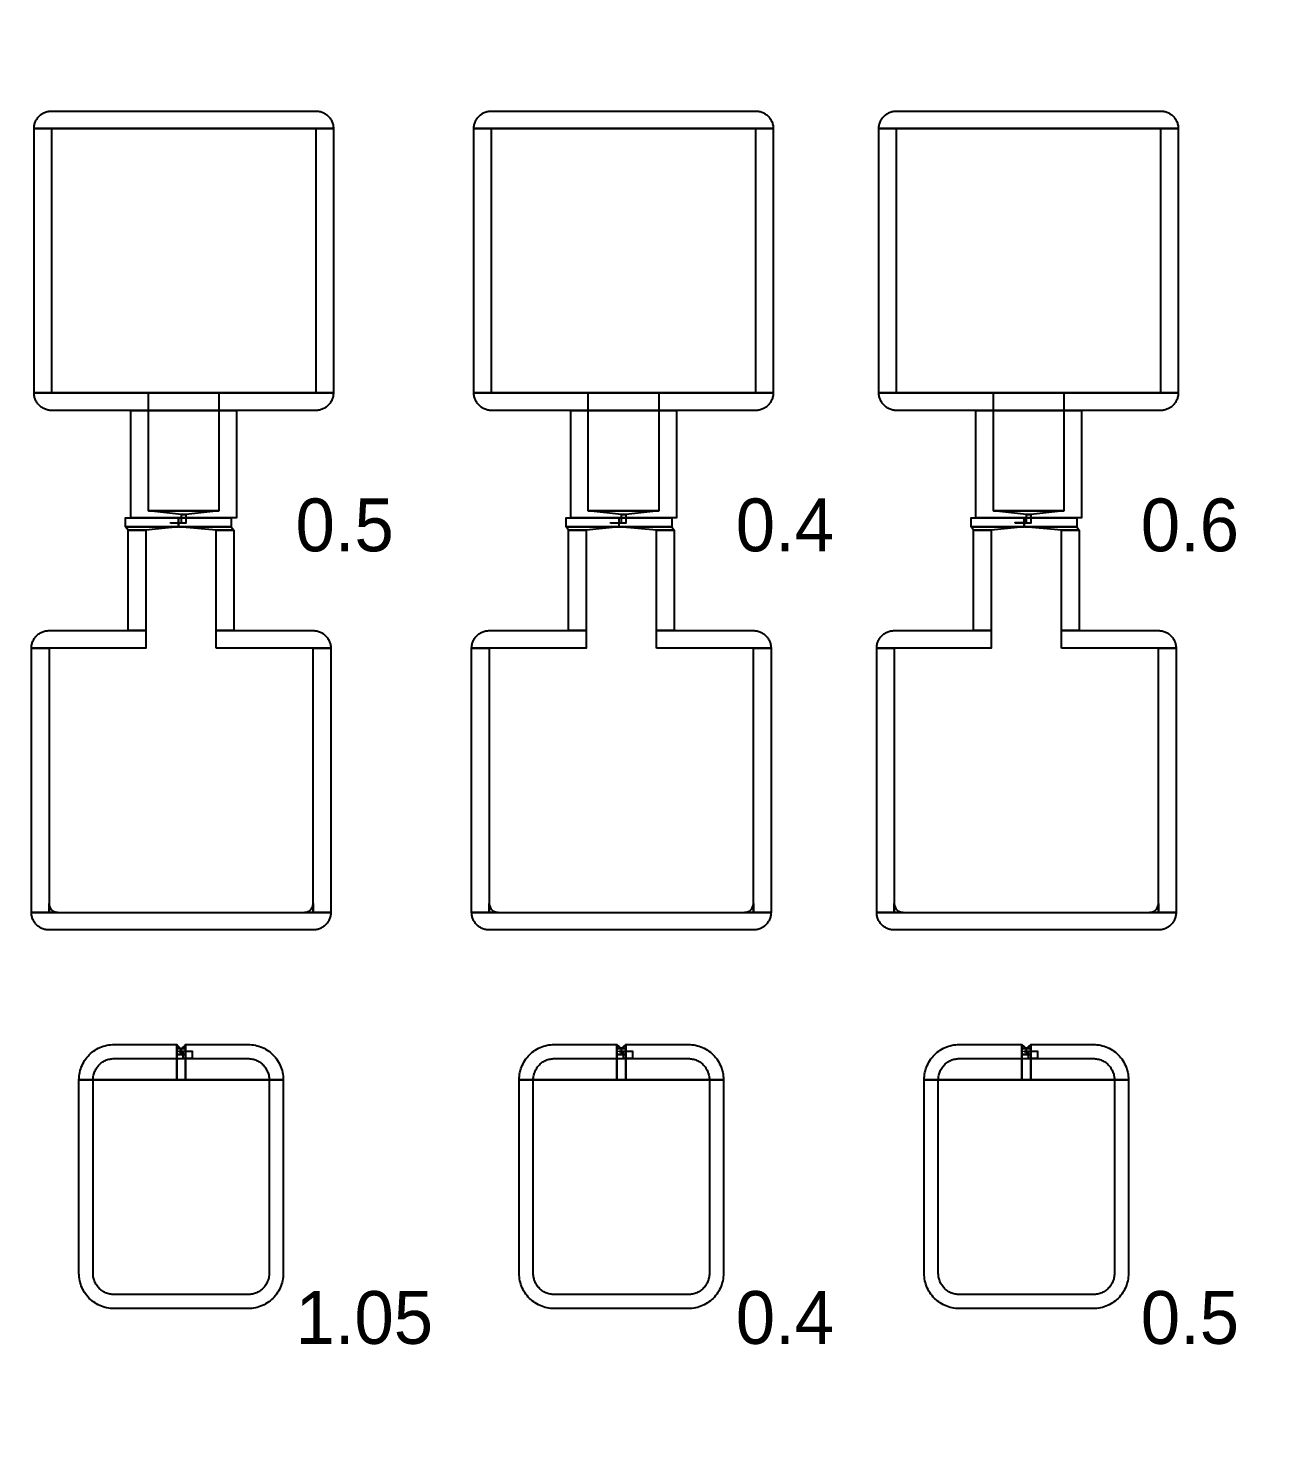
# Model space of a CAD drawing. Extents: x -50000 to 50000, y -50000 to 50000.
# Drawn here: x -40024 to -38606, y -10850 to -9246 of the extents above; entities that cross this region are included whole.
import ezdxf

# ---------------------------------------------------------------- set-up
doc = ezdxf.new("R2010")
doc.units = 0
for name, color, linetype in [('BASEMETAL', 3, 'CONTINUOUS'), ('FRAME', 14, 'CONTINUOUS'), ('MARKERS', 8, 'CONTINUOUS'), ('SECONDLAYER', 7, 'CONTINUOUS')]:
    doc.layers.add(name, color=color, linetype=linetype)

# ---------------------------------------------------------------- blocks, each defined once
blk = doc.blocks.new('CHIP_JARRAY')
at = {"layer": 'BASEMETAL'}
for points in [[(3083, 4940), (3083.027, 4941.047), (3083.11, 4942.091), (3083.246, 4943.129), (3083.437, 4944.158), (3083.681, 4945.176), (3083.979, 4946.18), (3084.328, 4947.167), (3084.729, 4948.135), (3085.18, 4949.08), (3085.679, 4950), (3086.227, 4950.893), (3086.82, 4951.756), (3087.457, 4952.586), (3088.137, 4953.383), (3088.858, 4954.142), (3089.617, 4954.863), (3090.414, 4955.543), (3091.244, 4956.18), (3092.107, 4956.773), (3093, 4957.321), (3093.92, 4957.82), (3094.865, 4958.271), (3095.833, 4958.672), (3096.82, 4959.021), (3097.824, 4959.319), (3098.842, 4959.563), (3099.871, 4959.754), (3100.909, 4959.89), (3101.953, 4959.973), (3103, 4960), (3403, 4960), (3404.047, 4959.973), (3405.091, 4959.89), (3406.129, 4959.754), (3407.158, 4959.563), (3408.176, 4959.319), (3409.18, 4959.021), (3410.167, 4958.672), (3411.135, 4958.271), (3412.08, 4957.82), (3413, 4957.321), (3413.893, 4956.773), (3414.756, 4956.18), (3415.586, 4955.543), (3416.383, 4954.863), (3417.142, 4954.142), (3417.863, 4953.383), (3418.543, 4952.586), (3419.18, 4951.756), (3419.773, 4950.893), (3420.321, 4950), (3420.82, 4949.08), (3421.271, 4948.135), (3421.672, 4947.167), (3422.021, 4946.18), (3422.319, 4945.176), (3422.563, 4944.158), (3422.754, 4943.129), (3422.89, 4942.091), (3422.973, 4941.047), (3423, 4940)], [(3582.5, 4940), (3582.527, 4941.047), (3582.61, 4942.091), (3582.746, 4943.129), (3582.937, 4944.158), (3583.181, 4945.176), (3583.479, 4946.18), (3583.828, 4947.167), (3584.229, 4948.135), (3584.68, 4949.08), (3585.179, 4950), (3585.727, 4950.893), (3586.32, 4951.756), (3586.957, 4952.586), (3587.637, 4953.383), (3588.358, 4954.142), (3589.117, 4954.863), (3589.914, 4955.543), (3590.744, 4956.18), (3591.607, 4956.773), (3592.5, 4957.321), (3593.42, 4957.82), (3594.365, 4958.271), (3595.333, 4958.672), (3596.32, 4959.021), (3597.324, 4959.319), (3598.342, 4959.563), (3599.371, 4959.754), (3600.409, 4959.89), (3601.453, 4959.973), (3602.5, 4960), (3902.5, 4960), (3903.547, 4959.973), (3904.591, 4959.89), (3905.629, 4959.754), (3906.658, 4959.563), (3907.676, 4959.319), (3908.68, 4959.021), (3909.667, 4958.672), (3910.635, 4958.271), (3911.58, 4957.82), (3912.5, 4957.321), (3913.393, 4956.773), (3914.256, 4956.18), (3915.086, 4955.543), (3915.883, 4954.863), (3916.642, 4954.142), (3917.363, 4953.383), (3918.043, 4952.586), (3918.68, 4951.756), (3919.273, 4950.893), (3919.821, 4950), (3920.32, 4949.08), (3920.771, 4948.135), (3921.172, 4947.167), (3921.521, 4946.18), (3921.819, 4945.176), (3922.063, 4944.158), (3922.254, 4943.129), (3922.39, 4942.091), (3922.473, 4941.047), (3922.5, 4940)], [(4042.5, 4940), (4042.527, 4941.047), (4042.61, 4942.091), (4042.746, 4943.129), (4042.937, 4944.158), (4043.181, 4945.176), (4043.479, 4946.18), (4043.828, 4947.167), (4044.229, 4948.135), (4044.68, 4949.08), (4045.179, 4950), (4045.727, 4950.893), (4046.32, 4951.756), (4046.957, 4952.586), (4047.637, 4953.383), (4048.358, 4954.142), (4049.117, 4954.863), (4049.914, 4955.543), (4050.744, 4956.18), (4051.607, 4956.773), (4052.5, 4957.321), (4053.42, 4957.82), (4054.365, 4958.271), (4055.333, 4958.672), (4056.32, 4959.021), (4057.324, 4959.319), (4058.342, 4959.563), (4059.371, 4959.754), (4060.409, 4959.89), (4061.453, 4959.973), (4062.5, 4960), (4362.5, 4960), (4363.547, 4959.973), (4364.591, 4959.89), (4365.629, 4959.754), (4366.658, 4959.563), (4367.676, 4959.319), (4368.68, 4959.021), (4369.667, 4958.672), (4370.635, 4958.271), (4371.58, 4957.82), (4372.5, 4957.321), (4373.393, 4956.773), (4374.256, 4956.18), (4375.086, 4955.543), (4375.883, 4954.863), (4376.642, 4954.142), (4377.363, 4953.383), (4378.043, 4952.586), (4378.68, 4951.756), (4379.273, 4950.893), (4379.821, 4950), (4380.32, 4949.08), (4380.771, 4948.135), (4381.172, 4947.167), (4381.521, 4946.18), (4381.819, 4945.176), (4382.063, 4944.158), (4382.254, 4943.129), (4382.39, 4942.091), (4382.473, 4941.047), (4382.5, 4940)], [(3083, 4640), (3083, 4940), (3423, 4940), (3423, 4640)], [(3582.5, 4640), (3582.5, 4940), (3922.5, 4940), (3922.5, 4640)], [(4042.5, 4640), (4042.5, 4940), (4382.5, 4940), (4382.5, 4640)], [(3103, 4620), (3101.953, 4620.027), (3100.909, 4620.11), (3099.871, 4620.246), (3098.842, 4620.437), (3097.824, 4620.681), (3096.82, 4620.979), (3095.833, 4621.328), (3094.865, 4621.729), (3093.92, 4622.18), (3093, 4622.679), (3092.107, 4623.227), (3091.244, 4623.82), (3090.414, 4624.457), (3089.617, 4625.137), (3088.858, 4625.858), (3088.137, 4626.617), (3087.457, 4627.414), (3086.82, 4628.244), (3086.227, 4629.107), (3085.679, 4630), (3085.18, 4630.92), (3084.729, 4631.865), (3084.328, 4632.833), (3083.979, 4633.82), (3083.681, 4634.824), (3083.437, 4635.842), (3083.246, 4636.871), (3083.11, 4637.909), (3083.027, 4638.953), (3083, 4640), (3423, 4640), (3422.973, 4638.953), (3422.89, 4637.909), (3422.754, 4636.871), (3422.563, 4635.842), (3422.319, 4634.824), (3422.021, 4633.82), (3421.672, 4632.833), (3421.271, 4631.865), (3420.82, 4630.92), (3420.321, 4630), (3419.773, 4629.107), (3419.18, 4628.244), (3418.543, 4627.414), (3417.863, 4626.617), (3417.142, 4625.858), (3416.383, 4625.137), (3415.586, 4624.457), (3414.756, 4623.82), (3413.893, 4623.227), (3413, 4622.679), (3412.08, 4622.18), (3411.135, 4621.729), (3410.167, 4621.328), (3409.18, 4620.979), (3408.176, 4620.681), (3407.158, 4620.437), (3406.129, 4620.246), (3405.091, 4620.11), (3404.047, 4620.027), (3403, 4620)], [(3602.5, 4620), (3601.453, 4620.027), (3600.409, 4620.11), (3599.371, 4620.246), (3598.342, 4620.437), (3597.324, 4620.681), (3596.32, 4620.979), (3595.333, 4621.328), (3594.365, 4621.729), (3593.42, 4622.18), (3592.5, 4622.679), (3591.607, 4623.227), (3590.744, 4623.82), (3589.914, 4624.457), (3589.117, 4625.137), (3588.358, 4625.858), (3587.637, 4626.617), (3586.957, 4627.414), (3586.32, 4628.244), (3585.727, 4629.107), (3585.179, 4630), (3584.68, 4630.92), (3584.229, 4631.865), (3583.828, 4632.833), (3583.479, 4633.82), (3583.181, 4634.824), (3582.937, 4635.842), (3582.746, 4636.871), (3582.61, 4637.909), (3582.527, 4638.953), (3582.5, 4640), (3922.5, 4640), (3922.473, 4638.953), (3922.39, 4637.909), (3922.254, 4636.871), (3922.063, 4635.842), (3921.819, 4634.824), (3921.521, 4633.82), (3921.172, 4632.833), (3920.771, 4631.865), (3920.32, 4630.92), (3919.821, 4630), (3919.273, 4629.107), (3918.68, 4628.244), (3918.043, 4627.414), (3917.363, 4626.617), (3916.642, 4625.858), (3915.883, 4625.137), (3915.086, 4624.457), (3914.256, 4623.82), (3913.393, 4623.227), (3912.5, 4622.679), (3911.58, 4622.18), (3910.635, 4621.729), (3909.667, 4621.328), (3908.68, 4620.979), (3907.676, 4620.681), (3906.658, 4620.437), (3905.629, 4620.246), (3904.591, 4620.11), (3903.547, 4620.027), (3902.5, 4620)], [(4062.5, 4620), (4061.453, 4620.027), (4060.409, 4620.11), (4059.371, 4620.246), (4058.342, 4620.437), (4057.324, 4620.681), (4056.32, 4620.979), (4055.333, 4621.328), (4054.365, 4621.729), (4053.42, 4622.18), (4052.5, 4622.679), (4051.607, 4623.227), (4050.744, 4623.82), (4049.914, 4624.457), (4049.117, 4625.137), (4048.358, 4625.858), (4047.637, 4626.617), (4046.957, 4627.414), (4046.32, 4628.244), (4045.727, 4629.107), (4045.179, 4630), (4044.68, 4630.92), (4044.229, 4631.865), (4043.828, 4632.833), (4043.479, 4633.82), (4043.181, 4634.824), (4042.937, 4635.842), (4042.746, 4636.871), (4042.61, 4637.909), (4042.527, 4638.953), (4042.5, 4640), (4382.5, 4640), (4382.473, 4638.953), (4382.39, 4637.909), (4382.254, 4636.871), (4382.063, 4635.842), (4381.819, 4634.824), (4381.521, 4633.82), (4381.172, 4632.833), (4380.771, 4631.865), (4380.32, 4630.92), (4379.821, 4630), (4379.273, 4629.107), (4378.68, 4628.244), (4378.043, 4627.414), (4377.363, 4626.617), (4376.642, 4625.858), (4375.883, 4625.137), (4375.086, 4624.457), (4374.256, 4623.82), (4373.393, 4623.227), (4372.5, 4622.679), (4371.58, 4622.18), (4370.635, 4621.729), (4369.667, 4621.328), (4368.68, 4620.979), (4367.676, 4620.681), (4366.658, 4620.437), (4365.629, 4620.246), (4364.591, 4620.11), (4363.547, 4620.027), (4362.5, 4620)], [(3193, 4498), (3193, 4620), (3313, 4620), (3313, 4498)], [(3692.5, 4498), (3692.5, 4620), (3812.5, 4620), (3812.5, 4498)], [(4152.5, 4498), (4152.5, 4620), (4272.5, 4620), (4272.5, 4498)], [(3187, 4488), (3187, 4498), (3246.75, 4498), (3246.75, 4488)], [(3247.25, 4488), (3247.25, 4498), (3307, 4498), (3307, 4488)], [(3687.5, 4488), (3687.5, 4498), (3747.3, 4498), (3747.3, 4488)], [(3747.7, 4488), (3747.7, 4498), (3807.5, 4498), (3807.5, 4488)], [(4147.5, 4488), (4147.5, 4498), (4207.2, 4498), (4207.2, 4488)], [(4207.8, 4488), (4207.8, 4498), (4267.5, 4498), (4267.5, 4488)], [(3190, 4484), (3187, 4488), (3246.75, 4488), (3210, 4484)], [(3190, 4370), (3190, 4484), (3210, 4484), (3210, 4370)], [(3290, 4484), (3247.25, 4488), (3307, 4488), (3310, 4484)], [(3290, 4370), (3290, 4484), (3310, 4484), (3310, 4370)], [(3690, 4484), (3687.5, 4488), (3747.3, 4488), (3710, 4484)], [(3690, 4370), (3690, 4484), (3710, 4484), (3710, 4370)], [(3790, 4484), (3747.7, 4488), (3807.5, 4488), (3810, 4484)], [(3790, 4370), (3790, 4484), (3810, 4484), (3810, 4370)], [(4150, 4484), (4147.5, 4488), (4207.2, 4488), (4170, 4484)], [(4150, 4370), (4150, 4484), (4170, 4484), (4170, 4370)], [(4250, 4484), (4207.8, 4488), (4267.5, 4488), (4270, 4484)], [(4250, 4370), (4250, 4484), (4270, 4484), (4270, 4370)], [(3080, 4350), (3080.027, 4351.047), (3080.11, 4352.091), (3080.246, 4353.129), (3080.437, 4354.158), (3080.681, 4355.176), (3080.979, 4356.18), (3081.328, 4357.167), (3081.729, 4358.135), (3082.18, 4359.08), (3082.679, 4360), (3083.227, 4360.893), (3083.82, 4361.756), (3084.457, 4362.586), (3085.137, 4363.383), (3085.858, 4364.142), (3086.617, 4364.863), (3087.414, 4365.543), (3088.244, 4366.18), (3089.107, 4366.773), (3090, 4367.321), (3090.92, 4367.82), (3091.865, 4368.271), (3092.833, 4368.672), (3093.82, 4369.021), (3094.824, 4369.319), (3095.842, 4369.563), (3096.871, 4369.754), (3097.909, 4369.89), (3098.953, 4369.973), (3100, 4370), (3210, 4370), (3210, 4350)], [(3290, 4350), (3290, 4370), (3400, 4370), (3401.047, 4369.973), (3402.091, 4369.89), (3403.129, 4369.754), (3404.158, 4369.563), (3405.176, 4369.319), (3406.18, 4369.021), (3407.167, 4368.672), (3408.135, 4368.271), (3409.08, 4367.82), (3410, 4367.321), (3410.893, 4366.773), (3411.756, 4366.18), (3412.586, 4365.543), (3413.383, 4364.863), (3414.142, 4364.142), (3414.863, 4363.383), (3415.543, 4362.586), (3416.18, 4361.756), (3416.773, 4360.893), (3417.321, 4360), (3417.82, 4359.08), (3418.271, 4358.135), (3418.672, 4357.167), (3419.021, 4356.18), (3419.319, 4355.176), (3419.563, 4354.158), (3419.754, 4353.129), (3419.89, 4352.091), (3419.973, 4351.047), (3420, 4350)], [(3580, 4350), (3580.027, 4351.047), (3580.11, 4352.091), (3580.246, 4353.129), (3580.437, 4354.158), (3580.681, 4355.176), (3580.979, 4356.18), (3581.328, 4357.167), (3581.729, 4358.135), (3582.18, 4359.08), (3582.679, 4360), (3583.227, 4360.893), (3583.82, 4361.756), (3584.457, 4362.586), (3585.137, 4363.383), (3585.858, 4364.142), (3586.617, 4364.863), (3587.414, 4365.543), (3588.244, 4366.18), (3589.107, 4366.773), (3590, 4367.321), (3590.92, 4367.82), (3591.865, 4368.271), (3592.833, 4368.672), (3593.82, 4369.021), (3594.824, 4369.319), (3595.842, 4369.563), (3596.871, 4369.754), (3597.909, 4369.89), (3598.953, 4369.973), (3600, 4370), (3710, 4370), (3710, 4350)], [(3790, 4350), (3790, 4370), (3900, 4370), (3901.047, 4369.973), (3902.091, 4369.89), (3903.129, 4369.754), (3904.158, 4369.563), (3905.176, 4369.319), (3906.18, 4369.021), (3907.167, 4368.672), (3908.135, 4368.271), (3909.08, 4367.82), (3910, 4367.321), (3910.893, 4366.773), (3911.756, 4366.18), (3912.586, 4365.543), (3913.383, 4364.863), (3914.142, 4364.142), (3914.863, 4363.383), (3915.543, 4362.586), (3916.18, 4361.756), (3916.773, 4360.893), (3917.321, 4360), (3917.82, 4359.08), (3918.271, 4358.135), (3918.672, 4357.167), (3919.021, 4356.18), (3919.319, 4355.176), (3919.563, 4354.158), (3919.754, 4353.129), (3919.89, 4352.091), (3919.973, 4351.047), (3920, 4350)], [(4040, 4350), (4040.027, 4351.047), (4040.11, 4352.091), (4040.246, 4353.129), (4040.437, 4354.158), (4040.681, 4355.176), (4040.979, 4356.18), (4041.328, 4357.167), (4041.729, 4358.135), (4042.18, 4359.08), (4042.679, 4360), (4043.227, 4360.893), (4043.82, 4361.756), (4044.457, 4362.586), (4045.137, 4363.383), (4045.858, 4364.142), (4046.617, 4364.863), (4047.414, 4365.543), (4048.244, 4366.18), (4049.107, 4366.773), (4050, 4367.321), (4050.92, 4367.82), (4051.865, 4368.271), (4052.833, 4368.672), (4053.82, 4369.021), (4054.824, 4369.319), (4055.842, 4369.563), (4056.871, 4369.754), (4057.909, 4369.89), (4058.953, 4369.973), (4060, 4370), (4170, 4370), (4170, 4350)], [(4250, 4350), (4250, 4370), (4360, 4370), (4361.047, 4369.973), (4362.091, 4369.89), (4363.129, 4369.754), (4364.158, 4369.563), (4365.176, 4369.319), (4366.18, 4369.021), (4367.167, 4368.672), (4368.135, 4368.271), (4369.08, 4367.82), (4370, 4367.321), (4370.893, 4366.773), (4371.756, 4366.18), (4372.586, 4365.543), (4373.383, 4364.863), (4374.142, 4364.142), (4374.863, 4363.383), (4375.543, 4362.586), (4376.18, 4361.756), (4376.773, 4360.893), (4377.321, 4360), (4377.82, 4359.08), (4378.271, 4358.135), (4378.672, 4357.167), (4379.021, 4356.18), (4379.319, 4355.176), (4379.563, 4354.158), (4379.754, 4353.129), (4379.89, 4352.091), (4379.973, 4351.047), (4380, 4350)], [(3080, 4050), (3080, 4350), (3100, 4350), (3100, 4050)], [(3400, 4050), (3400, 4350), (3420, 4350), (3420, 4050)], [(3580, 4050), (3580, 4350), (3600, 4350), (3600, 4050)], [(3900, 4050), (3900, 4350), (3920, 4350), (3920, 4050)], [(4040, 4050), (4040, 4350), (4060, 4350), (4060, 4050)], [(4360, 4050), (4360, 4350), (4380, 4350), (4380, 4050)], [(3100, 4050), (3100, 4060), (3100.055, 4058.955), (3100.219, 4057.921), (3100.489, 4056.91), (3100.865, 4055.933), (3101.34, 4055), (3101.91, 4054.122), (3102.569, 4053.309), (3103.309, 4052.569), (3104.122, 4051.91), (3105, 4051.34), (3105.933, 4050.865), (3106.91, 4050.489), (3107.921, 4050.219), (3108.955, 4050.055), (3110, 4050)], [(3390, 4050), (3391.045, 4050.055), (3392.079, 4050.219), (3393.09, 4050.489), (3394.067, 4050.865), (3395, 4051.34), (3395.878, 4051.91), (3396.691, 4052.569), (3397.431, 4053.309), (3398.09, 4054.122), (3398.66, 4055), (3399.135, 4055.933), (3399.511, 4056.91), (3399.781, 4057.921), (3399.945, 4058.955), (3400, 4060), (3400, 4050)], [(3600, 4050), (3600, 4060), (3600.055, 4058.955), (3600.219, 4057.921), (3600.489, 4056.91), (3600.865, 4055.933), (3601.34, 4055), (3601.91, 4054.122), (3602.569, 4053.309), (3603.309, 4052.569), (3604.122, 4051.91), (3605, 4051.34), (3605.933, 4050.865), (3606.91, 4050.489), (3607.921, 4050.219), (3608.955, 4050.055), (3610, 4050)], [(3890, 4050), (3891.045, 4050.055), (3892.079, 4050.219), (3893.09, 4050.489), (3894.067, 4050.865), (3895, 4051.34), (3895.878, 4051.91), (3896.691, 4052.569), (3897.431, 4053.309), (3898.09, 4054.122), (3898.66, 4055), (3899.135, 4055.933), (3899.511, 4056.91), (3899.781, 4057.921), (3899.945, 4058.955), (3900, 4060), (3900, 4050)], [(4060, 4050), (4060, 4060), (4060.055, 4058.955), (4060.219, 4057.921), (4060.489, 4056.91), (4060.865, 4055.933), (4061.34, 4055), (4061.91, 4054.122), (4062.569, 4053.309), (4063.309, 4052.569), (4064.122, 4051.91), (4065, 4051.34), (4065.933, 4050.865), (4066.91, 4050.489), (4067.921, 4050.219), (4068.955, 4050.055), (4070, 4050)], [(4350, 4050), (4351.045, 4050.055), (4352.079, 4050.219), (4353.09, 4050.489), (4354.067, 4050.865), (4355, 4051.34), (4355.878, 4051.91), (4356.691, 4052.569), (4357.431, 4053.309), (4358.09, 4054.122), (4358.66, 4055), (4359.135, 4055.933), (4359.511, 4056.91), (4359.781, 4057.921), (4359.945, 4058.955), (4360, 4060), (4360, 4050)], [(3100, 4030), (3098.953, 4030.027), (3097.909, 4030.11), (3096.871, 4030.246), (3095.842, 4030.437), (3094.824, 4030.681), (3093.82, 4030.979), (3092.833, 4031.328), (3091.865, 4031.729), (3090.92, 4032.18), (3090, 4032.679), (3089.107, 4033.227), (3088.244, 4033.82), (3087.414, 4034.457), (3086.617, 4035.137), (3085.858, 4035.858), (3085.137, 4036.617), (3084.457, 4037.414), (3083.82, 4038.244), (3083.227, 4039.107), (3082.679, 4040), (3082.18, 4040.92), (3081.729, 4041.865), (3081.328, 4042.833), (3080.979, 4043.82), (3080.681, 4044.824), (3080.437, 4045.842), (3080.246, 4046.871), (3080.11, 4047.909), (3080.027, 4048.953), (3080, 4050), (3420, 4050), (3419.973, 4048.953), (3419.89, 4047.909), (3419.754, 4046.871), (3419.563, 4045.842), (3419.319, 4044.824), (3419.021, 4043.82), (3418.672, 4042.833), (3418.271, 4041.865), (3417.82, 4040.92), (3417.321, 4040), (3416.773, 4039.107), (3416.18, 4038.244), (3415.543, 4037.414), (3414.863, 4036.617), (3414.142, 4035.858), (3413.383, 4035.137), (3412.586, 4034.457), (3411.756, 4033.82), (3410.893, 4033.227), (3410, 4032.679), (3409.08, 4032.18), (3408.135, 4031.729), (3407.167, 4031.328), (3406.18, 4030.979), (3405.176, 4030.681), (3404.158, 4030.437), (3403.129, 4030.246), (3402.091, 4030.11), (3401.047, 4030.027), (3400, 4030)], [(3600, 4030), (3598.953, 4030.027), (3597.909, 4030.11), (3596.871, 4030.246), (3595.842, 4030.437), (3594.824, 4030.681), (3593.82, 4030.979), (3592.833, 4031.328), (3591.865, 4031.729), (3590.92, 4032.18), (3590, 4032.679), (3589.107, 4033.227), (3588.244, 4033.82), (3587.414, 4034.457), (3586.617, 4035.137), (3585.858, 4035.858), (3585.137, 4036.617), (3584.457, 4037.414), (3583.82, 4038.244), (3583.227, 4039.107), (3582.679, 4040), (3582.18, 4040.92), (3581.729, 4041.865), (3581.328, 4042.833), (3580.979, 4043.82), (3580.681, 4044.824), (3580.437, 4045.842), (3580.246, 4046.871), (3580.11, 4047.909), (3580.027, 4048.953), (3580, 4050), (3920, 4050), (3919.973, 4048.953), (3919.89, 4047.909), (3919.754, 4046.871), (3919.563, 4045.842), (3919.319, 4044.824), (3919.021, 4043.82), (3918.672, 4042.833), (3918.271, 4041.865), (3917.82, 4040.92), (3917.321, 4040), (3916.773, 4039.107), (3916.18, 4038.244), (3915.543, 4037.414), (3914.863, 4036.617), (3914.142, 4035.858), (3913.383, 4035.137), (3912.586, 4034.457), (3911.756, 4033.82), (3910.893, 4033.227), (3910, 4032.679), (3909.08, 4032.18), (3908.135, 4031.729), (3907.167, 4031.328), (3906.18, 4030.979), (3905.176, 4030.681), (3904.158, 4030.437), (3903.129, 4030.246), (3902.091, 4030.11), (3901.047, 4030.027), (3900, 4030)], [(4060, 4030), (4058.953, 4030.027), (4057.909, 4030.11), (4056.871, 4030.246), (4055.842, 4030.437), (4054.824, 4030.681), (4053.82, 4030.979), (4052.833, 4031.328), (4051.865, 4031.729), (4050.92, 4032.18), (4050, 4032.679), (4049.107, 4033.227), (4048.244, 4033.82), (4047.414, 4034.457), (4046.617, 4035.137), (4045.858, 4035.858), (4045.137, 4036.617), (4044.457, 4037.414), (4043.82, 4038.244), (4043.227, 4039.107), (4042.679, 4040), (4042.18, 4040.92), (4041.729, 4041.865), (4041.328, 4042.833), (4040.979, 4043.82), (4040.681, 4044.824), (4040.437, 4045.842), (4040.246, 4046.871), (4040.11, 4047.909), (4040.027, 4048.953), (4040, 4050), (4380, 4050), (4379.973, 4048.953), (4379.89, 4047.909), (4379.754, 4046.871), (4379.563, 4045.842), (4379.319, 4044.824), (4379.021, 4043.82), (4378.672, 4042.833), (4378.271, 4041.865), (4377.82, 4040.92), (4377.321, 4040), (4376.773, 4039.107), (4376.18, 4038.244), (4375.543, 4037.414), (4374.863, 4036.617), (4374.142, 4035.858), (4373.383, 4035.137), (4372.586, 4034.457), (4371.756, 4033.82), (4370.893, 4033.227), (4370, 4032.679), (4369.08, 4032.18), (4368.135, 4031.729), (4367.167, 4031.328), (4366.18, 4030.979), (4365.176, 4030.681), (4364.158, 4030.437), (4363.129, 4030.246), (4362.091, 4030.11), (4361.047, 4030.027), (4360, 4030)], [(3134, 3860), (3134.055, 3862.093), (3134.219, 3864.181), (3134.492, 3866.257), (3134.874, 3868.316), (3135.363, 3870.353), (3135.958, 3872.361), (3136.657, 3874.335), (3137.458, 3876.269), (3138.36, 3878.16), (3139.359, 3880), (3140.453, 3881.786), (3141.639, 3883.511), (3142.914, 3885.173), (3144.274, 3886.765), (3145.716, 3888.284), (3147.235, 3889.726), (3148.827, 3891.086), (3150.489, 3892.361), (3152.214, 3893.547), (3154, 3894.641), (3155.84, 3895.64), (3157.731, 3896.542), (3159.665, 3897.343), (3161.639, 3898.042), (3163.647, 3898.637), (3165.684, 3899.126), (3167.743, 3899.508), (3169.819, 3899.781), (3171.907, 3899.945), (3174, 3900), (3245, 3900), (3245, 3860)], [(3245, 3895.5), (3245, 3899.5), (3249.475, 3895.5)], [(3250.525, 3895.5), (3255, 3899.5), (3255, 3895.5)], [(3255, 3860), (3255, 3900), (3326, 3900), (3328.093, 3899.945), (3330.181, 3899.781), (3332.257, 3899.508), (3334.316, 3899.126), (3336.353, 3898.637), (3338.361, 3898.042), (3340.335, 3897.343), (3342.269, 3896.542), (3344.16, 3895.64), (3346, 3894.641), (3347.786, 3893.547), (3349.511, 3892.361), (3351.173, 3891.086), (3352.765, 3889.726), (3354.284, 3888.284), (3355.726, 3886.765), (3357.086, 3885.173), (3358.361, 3883.511), (3359.547, 3881.786), (3360.641, 3880), (3361.64, 3878.16), (3362.542, 3876.269), (3363.343, 3874.335), (3364.042, 3872.361), (3364.637, 3870.353), (3365.126, 3868.316), (3365.508, 3866.257), (3365.781, 3864.181), (3365.945, 3862.093), (3366, 3860)], [(3634, 3860), (3634.055, 3862.093), (3634.219, 3864.181), (3634.492, 3866.257), (3634.874, 3868.316), (3635.363, 3870.353), (3635.958, 3872.361), (3636.657, 3874.335), (3637.458, 3876.269), (3638.36, 3878.16), (3639.359, 3880), (3640.453, 3881.786), (3641.639, 3883.511), (3642.914, 3885.173), (3644.274, 3886.765), (3645.716, 3888.284), (3647.235, 3889.726), (3648.827, 3891.086), (3650.489, 3892.361), (3652.214, 3893.547), (3654, 3894.641), (3655.84, 3895.64), (3657.731, 3896.542), (3659.665, 3897.343), (3661.639, 3898.042), (3663.647, 3898.637), (3665.684, 3899.126), (3667.743, 3899.508), (3669.819, 3899.781), (3671.907, 3899.945), (3674, 3900), (3745, 3900), (3745, 3860)], [(3745, 3895.5), (3745, 3899.5), (3749.8, 3895.5)], [(3750.2, 3895.5), (3755, 3899.5), (3755, 3895.5)], [(3755, 3860), (3755, 3900), (3826, 3900), (3828.093, 3899.945), (3830.181, 3899.781), (3832.257, 3899.508), (3834.316, 3899.126), (3836.353, 3898.637), (3838.361, 3898.042), (3840.335, 3897.343), (3842.269, 3896.542), (3844.16, 3895.64), (3846, 3894.641), (3847.786, 3893.547), (3849.511, 3892.361), (3851.173, 3891.086), (3852.765, 3889.726), (3854.284, 3888.284), (3855.726, 3886.765), (3857.086, 3885.173), (3858.361, 3883.511), (3859.547, 3881.786), (3860.641, 3880), (3861.64, 3878.16), (3862.542, 3876.269), (3863.343, 3874.335), (3864.042, 3872.361), (3864.637, 3870.353), (3865.126, 3868.316), (3865.508, 3866.257), (3865.781, 3864.181), (3865.945, 3862.093), (3866, 3860)], [(4094, 3860), (4094.055, 3862.093), (4094.219, 3864.181), (4094.492, 3866.257), (4094.874, 3868.316), (4095.363, 3870.353), (4095.958, 3872.361), (4096.657, 3874.335), (4097.458, 3876.269), (4098.36, 3878.16), (4099.359, 3880), (4100.453, 3881.786), (4101.639, 3883.511), (4102.914, 3885.173), (4104.274, 3886.765), (4105.716, 3888.284), (4107.235, 3889.726), (4108.827, 3891.086), (4110.489, 3892.361), (4112.214, 3893.547), (4114, 3894.641), (4115.84, 3895.64), (4117.731, 3896.542), (4119.665, 3897.343), (4121.639, 3898.042), (4123.647, 3898.637), (4125.684, 3899.126), (4127.743, 3899.508), (4129.819, 3899.781), (4131.907, 3899.945), (4134, 3900), (4205, 3900), (4205, 3860)], [(4205, 3895.5), (4205, 3899.5), (4209.75, 3895.5)], [(4210.25, 3895.5), (4215, 3899.5), (4215, 3895.5)], [(4215, 3860), (4215, 3900), (4286, 3900), (4288.093, 3899.945), (4290.181, 3899.781), (4292.257, 3899.508), (4294.316, 3899.126), (4296.353, 3898.637), (4298.361, 3898.042), (4300.335, 3897.343), (4302.269, 3896.542), (4304.16, 3895.64), (4306, 3894.641), (4307.786, 3893.547), (4309.511, 3892.361), (4311.173, 3891.086), (4312.765, 3889.726), (4314.284, 3888.284), (4315.726, 3886.765), (4317.086, 3885.173), (4318.361, 3883.511), (4319.547, 3881.786), (4320.641, 3880), (4321.64, 3878.16), (4322.542, 3876.269), (4323.343, 3874.335), (4324.042, 3872.361), (4324.637, 3870.353), (4325.126, 3868.316), (4325.508, 3866.257), (4325.781, 3864.181), (4325.945, 3862.093), (4326, 3860)], [(3245, 3888.5), (3245, 3895.5), (3249.475, 3895.5), (3249.475, 3888.5)], [(3245, 3860), (3245, 3888.5), (3255, 3888.5), (3255, 3860)], [(3250.525, 3888.5), (3250.525, 3895.5), (3255, 3895.5), (3255, 3888.5)], [(3745, 3888.5), (3745, 3895.5), (3749.8, 3895.5), (3749.8, 3888.5)], [(3745, 3860), (3745, 3888.5), (3755, 3888.5), (3755, 3860)], [(3750.2, 3888.5), (3750.2, 3895.5), (3755, 3895.5), (3755, 3888.5)], [(4205, 3888.5), (4205, 3895.5), (4209.75, 3895.5), (4209.75, 3888.5)], [(4205, 3860), (4205, 3888.5), (4215, 3888.5), (4215, 3860)], [(4210.25, 3888.5), (4210.25, 3895.5), (4215, 3895.5), (4215, 3888.5)], [(3174, 3600), (3171.907, 3600.055), (3169.819, 3600.219), (3167.743, 3600.492), (3165.684, 3600.874), (3163.647, 3601.363), (3161.639, 3601.958), (3159.665, 3602.657), (3157.731, 3603.458), (3155.84, 3604.36), (3154, 3605.359), (3152.214, 3606.453), (3150.489, 3607.639), (3148.827, 3608.914), (3147.235, 3610.274), (3145.716, 3611.716), (3144.274, 3613.235), (3142.914, 3614.827), (3141.639, 3616.489), (3140.453, 3618.214), (3139.359, 3620), (3138.36, 3621.84), (3137.458, 3623.731), (3136.657, 3625.665), (3135.958, 3627.639), (3135.363, 3629.647), (3134.874, 3631.684), (3134.492, 3633.743), (3134.219, 3635.819), (3134.055, 3637.907), (3134, 3640), (3134, 3860), (3366, 3860), (3366, 3640), (3365.945, 3637.907), (3365.781, 3635.819), (3365.508, 3633.743), (3365.126, 3631.684), (3364.637, 3629.647), (3364.042, 3627.639), (3363.343, 3625.665), (3362.542, 3623.731), (3361.64, 3621.84), (3360.641, 3620), (3359.547, 3618.214), (3358.361, 3616.489), (3357.086, 3614.827), (3355.726, 3613.235), (3354.284, 3611.716), (3352.765, 3610.274), (3351.173, 3608.914), (3349.511, 3607.639), (3347.786, 3606.453), (3346, 3605.359), (3344.16, 3604.36), (3342.269, 3603.458), (3340.335, 3602.657), (3338.361, 3601.958), (3336.353, 3601.363), (3334.316, 3600.874), (3332.257, 3600.492), (3330.181, 3600.219), (3328.093, 3600.055), (3326, 3600)], [(3674, 3600), (3671.907, 3600.055), (3669.819, 3600.219), (3667.743, 3600.492), (3665.684, 3600.874), (3663.647, 3601.363), (3661.639, 3601.958), (3659.665, 3602.657), (3657.731, 3603.458), (3655.84, 3604.36), (3654, 3605.359), (3652.214, 3606.453), (3650.489, 3607.639), (3648.827, 3608.914), (3647.235, 3610.274), (3645.716, 3611.716), (3644.274, 3613.235), (3642.914, 3614.827), (3641.639, 3616.489), (3640.453, 3618.214), (3639.359, 3620), (3638.36, 3621.84), (3637.458, 3623.731), (3636.657, 3625.665), (3635.958, 3627.639), (3635.363, 3629.647), (3634.874, 3631.684), (3634.492, 3633.743), (3634.219, 3635.819), (3634.055, 3637.907), (3634, 3640), (3634, 3860), (3866, 3860), (3866, 3640), (3865.945, 3637.907), (3865.781, 3635.819), (3865.508, 3633.743), (3865.126, 3631.684), (3864.637, 3629.647), (3864.042, 3627.639), (3863.343, 3625.665), (3862.542, 3623.731), (3861.64, 3621.84), (3860.641, 3620), (3859.547, 3618.214), (3858.361, 3616.489), (3857.086, 3614.827), (3855.726, 3613.235), (3854.284, 3611.716), (3852.765, 3610.274), (3851.173, 3608.914), (3849.511, 3607.639), (3847.786, 3606.453), (3846, 3605.359), (3844.16, 3604.36), (3842.269, 3603.458), (3840.335, 3602.657), (3838.361, 3601.958), (3836.353, 3601.363), (3834.316, 3600.874), (3832.257, 3600.492), (3830.181, 3600.219), (3828.093, 3600.055), (3826, 3600)], [(4134, 3600), (4131.907, 3600.055), (4129.819, 3600.219), (4127.743, 3600.492), (4125.684, 3600.874), (4123.647, 3601.363), (4121.639, 3601.958), (4119.665, 3602.657), (4117.731, 3603.458), (4115.84, 3604.36), (4114, 3605.359), (4112.214, 3606.453), (4110.489, 3607.639), (4108.827, 3608.914), (4107.235, 3610.274), (4105.716, 3611.716), (4104.274, 3613.235), (4102.914, 3614.827), (4101.639, 3616.489), (4100.453, 3618.214), (4099.359, 3620), (4098.36, 3621.84), (4097.458, 3623.731), (4096.657, 3625.665), (4095.958, 3627.639), (4095.363, 3629.647), (4094.874, 3631.684), (4094.492, 3633.743), (4094.219, 3635.819), (4094.055, 3637.907), (4094, 3640), (4094, 3860), (4326, 3860), (4326, 3640), (4325.945, 3637.907), (4325.781, 3635.819), (4325.508, 3633.743), (4325.126, 3631.684), (4324.637, 3629.647), (4324.042, 3627.639), (4323.343, 3625.665), (4322.542, 3623.731), (4321.64, 3621.84), (4320.641, 3620), (4319.547, 3618.214), (4318.361, 3616.489), (4317.086, 3614.827), (4315.726, 3613.235), (4314.284, 3611.716), (4312.765, 3610.274), (4311.173, 3608.914), (4309.511, 3607.639), (4307.786, 3606.453), (4306, 3605.359), (4304.16, 3604.36), (4302.269, 3603.458), (4300.335, 3602.657), (4298.361, 3601.958), (4296.353, 3601.363), (4294.316, 3600.874), (4292.257, 3600.492), (4290.181, 3600.219), (4288.093, 3600.055), (4286, 3600)]]:
    blk.add_lwpolyline(points, close=True, dxfattribs=at)
at = {"layer": 'SECONDLAYER'}
for points in [[(3103, 4640), (3103, 4940), (3403, 4940), (3403, 4640)], [(3602.5, 4640), (3602.5, 4940), (3902.5, 4940), (3902.5, 4640)], [(4062.5, 4640), (4062.5, 4940), (4362.5, 4940), (4362.5, 4640)], [(3213, 4506), (3213, 4640), (3293, 4640), (3293, 4506)], [(3712.5, 4506), (3712.5, 4640), (3792.5, 4640), (3792.5, 4506)], [(4172.5, 4506), (4172.5, 4640), (4252.5, 4640), (4252.5, 4506)], [(3250.5, 4502), (3213, 4506), (3293, 4506), (3255.5, 4502)], [(3238, 4492), (3238, 4492.5), (3246.75, 4492.5), (3246.75, 4492)], [(3246.75, 4492), (3246.75, 4492.5), (3247.25, 4492.5), (3247.25, 4492)], [(3247.25, 4492), (3247.25, 4492.5), (3250.5, 4492.5), (3250.5, 4492)], [(3250.5, 4492), (3250.5, 4502), (3255.5, 4502), (3255.5, 4492)], [(3750, 4502), (3712.5, 4506), (3792.5, 4506), (3755, 4502)], [(3737.6, 4492), (3737.6, 4492.4), (3747.3, 4492.4), (3747.3, 4492)], [(3747.3, 4492), (3747.3, 4492.4), (3747.7, 4492.4), (3747.7, 4492)], [(3747.7, 4492), (3747.7, 4492.4), (3750, 4492.4), (3750, 4492)], [(3750, 4492), (3750, 4502), (3755, 4502), (3755, 4492)], [(4210, 4502), (4172.5, 4506), (4252.5, 4506), (4215, 4502)], [(4197.4, 4492), (4197.4, 4492.6), (4207.2, 4492.6), (4207.2, 4492)], [(4207.2, 4492), (4207.2, 4492.6), (4207.8, 4492.6), (4207.8, 4492)], [(4207.8, 4492), (4207.8, 4492.6), (4210, 4492.6), (4210, 4492)], [(4210, 4492), (4210, 4502), (4215, 4502), (4215, 4492)], [(3174, 3616), (3172.744, 3616.033), (3171.491, 3616.131), (3170.246, 3616.295), (3169.01, 3616.524), (3167.788, 3616.818), (3166.584, 3617.175), (3165.399, 3617.594), (3164.238, 3618.075), (3163.104, 3618.616), (3162, 3619.215), (3160.929, 3619.872), (3159.893, 3620.584), (3158.896, 3621.348), (3157.941, 3622.165), (3157.029, 3623.029), (3156.165, 3623.941), (3155.348, 3624.896), (3154.584, 3625.893), (3153.872, 3626.929), (3153.215, 3628), (3152.616, 3629.104), (3152.075, 3630.238), (3151.594, 3631.399), (3151.175, 3632.584), (3150.818, 3633.788), (3150.524, 3635.01), (3150.295, 3636.246), (3150.131, 3637.491), (3150.033, 3638.744), (3150, 3640), (3150, 3860), (3150.033, 3861.256), (3150.131, 3862.509), (3150.295, 3863.754), (3150.524, 3864.99), (3150.818, 3866.212), (3151.175, 3867.416), (3151.594, 3868.601), (3152.075, 3869.762), (3152.616, 3870.896), (3153.215, 3872), (3153.872, 3873.071), (3154.584, 3874.107), (3155.348, 3875.104), (3156.165, 3876.059), (3157.029, 3876.971), (3157.941, 3877.835), (3158.896, 3878.652), (3159.893, 3879.416), (3160.929, 3880.128), (3162, 3880.785), (3163.104, 3881.384), (3164.238, 3881.925), (3165.399, 3882.406), (3166.584, 3882.825), (3167.788, 3883.182), (3169.01, 3883.476), (3170.246, 3883.705), (3171.491, 3883.869), (3172.744, 3883.967), (3174, 3884), (3326, 3884), (3327.256, 3883.967), (3328.509, 3883.869), (3329.754, 3883.705), (3330.99, 3883.476), (3332.212, 3883.182), (3333.416, 3882.825), (3334.601, 3882.406), (3335.762, 3881.925), (3336.896, 3881.384), (3338, 3880.785), (3339.071, 3880.128), (3340.107, 3879.416), (3341.104, 3878.652), (3342.059, 3877.835), (3342.971, 3876.971), (3343.835, 3876.059), (3344.652, 3875.104), (3345.416, 3874.107), (3346.128, 3873.071), (3346.785, 3872), (3347.384, 3870.896), (3347.925, 3869.762), (3348.406, 3868.601), (3348.825, 3867.416), (3349.182, 3866.212), (3349.476, 3864.99), (3349.705, 3863.754), (3349.869, 3862.509), (3349.967, 3861.256), (3350, 3860), (3350, 3640), (3349.967, 3638.744), (3349.869, 3637.491), (3349.705, 3636.246), (3349.476, 3635.01), (3349.182, 3633.788), (3348.825, 3632.584), (3348.406, 3631.399), (3347.925, 3630.238), (3347.384, 3629.104), (3346.785, 3628), (3346.128, 3626.929), (3345.416, 3625.893), (3344.652, 3624.896), (3343.835, 3623.941), (3342.971, 3623.029), (3342.059, 3622.165), (3341.104, 3621.348), (3340.107, 3620.584), (3339.071, 3619.872), (3338, 3619.215), (3336.896, 3618.616), (3335.762, 3618.075), (3334.601, 3617.594), (3333.416, 3617.175), (3332.212, 3616.818), (3330.99, 3616.524), (3329.754, 3616.295), (3328.509, 3616.131), (3327.256, 3616.033), (3326, 3616)], [(3247.5, 3891.65), (3247.5, 3892.35), (3249.475, 3892.35), (3249.475, 3891.65)], [(3249.475, 3891.65), (3249.475, 3892.35), (3250.525, 3892.35), (3250.525, 3891.65)], [(3250.525, 3891.65), (3250.525, 3892.35), (3252.5, 3892.35), (3252.5, 3891.65)], [(3252.5, 3884), (3252.5, 3892.35), (3262.5, 3892.35), (3262.5, 3884)], [(3674, 3616), (3672.744, 3616.033), (3671.491, 3616.131), (3670.246, 3616.295), (3669.01, 3616.524), (3667.788, 3616.818), (3666.584, 3617.175), (3665.399, 3617.594), (3664.238, 3618.075), (3663.104, 3618.616), (3662, 3619.215), (3660.929, 3619.872), (3659.893, 3620.584), (3658.896, 3621.348), (3657.941, 3622.165), (3657.029, 3623.029), (3656.165, 3623.941), (3655.348, 3624.896), (3654.584, 3625.893), (3653.872, 3626.929), (3653.215, 3628), (3652.616, 3629.104), (3652.075, 3630.238), (3651.594, 3631.399), (3651.175, 3632.584), (3650.818, 3633.788), (3650.524, 3635.01), (3650.295, 3636.246), (3650.131, 3637.491), (3650.033, 3638.744), (3650, 3640), (3650, 3860), (3650.033, 3861.256), (3650.131, 3862.509), (3650.295, 3863.754), (3650.524, 3864.99), (3650.818, 3866.212), (3651.175, 3867.416), (3651.594, 3868.601), (3652.075, 3869.762), (3652.616, 3870.896), (3653.215, 3872), (3653.872, 3873.071), (3654.584, 3874.107), (3655.348, 3875.104), (3656.165, 3876.059), (3657.029, 3876.971), (3657.941, 3877.835), (3658.896, 3878.652), (3659.893, 3879.416), (3660.929, 3880.128), (3662, 3880.785), (3663.104, 3881.384), (3664.238, 3881.925), (3665.399, 3882.406), (3666.584, 3882.825), (3667.788, 3883.182), (3669.01, 3883.476), (3670.246, 3883.705), (3671.491, 3883.869), (3672.744, 3883.967), (3674, 3884), (3826, 3884), (3827.256, 3883.967), (3828.509, 3883.869), (3829.754, 3883.705), (3830.99, 3883.476), (3832.212, 3883.182), (3833.416, 3882.825), (3834.601, 3882.406), (3835.762, 3881.925), (3836.896, 3881.384), (3838, 3880.785), (3839.071, 3880.128), (3840.107, 3879.416), (3841.104, 3878.652), (3842.059, 3877.835), (3842.971, 3876.971), (3843.835, 3876.059), (3844.652, 3875.104), (3845.416, 3874.107), (3846.128, 3873.071), (3846.785, 3872), (3847.384, 3870.896), (3847.925, 3869.762), (3848.406, 3868.601), (3848.825, 3867.416), (3849.182, 3866.212), (3849.476, 3864.99), (3849.705, 3863.754), (3849.869, 3862.509), (3849.967, 3861.256), (3850, 3860), (3850, 3640), (3849.967, 3638.744), (3849.869, 3637.491), (3849.705, 3636.246), (3849.476, 3635.01), (3849.182, 3633.788), (3848.825, 3632.584), (3848.406, 3631.399), (3847.925, 3630.238), (3847.384, 3629.104), (3846.785, 3628), (3846.128, 3626.929), (3845.416, 3625.893), (3844.652, 3624.896), (3843.835, 3623.941), (3842.971, 3623.029), (3842.059, 3622.165), (3841.104, 3621.348), (3840.107, 3620.584), (3839.071, 3619.872), (3838, 3619.215), (3836.896, 3618.616), (3835.762, 3618.075), (3834.601, 3617.594), (3833.416, 3617.175), (3832.212, 3616.818), (3830.99, 3616.524), (3829.754, 3616.295), (3828.509, 3616.131), (3827.256, 3616.033), (3826, 3616)], [(3747.5, 3891.65), (3747.5, 3892.35), (3749.8, 3892.35), (3749.8, 3891.65)], [(3749.8, 3891.65), (3749.8, 3892.35), (3750.2, 3892.35), (3750.2, 3891.65)], [(3750.2, 3891.65), (3750.2, 3892.35), (3752.5, 3892.35), (3752.5, 3891.65)], [(3752.5, 3884), (3752.5, 3892.35), (3762.5, 3892.35), (3762.5, 3884)], [(4134, 3616), (4132.744, 3616.033), (4131.491, 3616.131), (4130.246, 3616.295), (4129.01, 3616.524), (4127.788, 3616.818), (4126.584, 3617.175), (4125.399, 3617.594), (4124.238, 3618.075), (4123.104, 3618.616), (4122, 3619.215), (4120.929, 3619.872), (4119.893, 3620.584), (4118.896, 3621.348), (4117.941, 3622.165), (4117.029, 3623.029), (4116.165, 3623.941), (4115.348, 3624.896), (4114.584, 3625.893), (4113.872, 3626.929), (4113.215, 3628), (4112.616, 3629.104), (4112.075, 3630.238), (4111.594, 3631.399), (4111.175, 3632.584), (4110.818, 3633.788), (4110.524, 3635.01), (4110.295, 3636.246), (4110.131, 3637.491), (4110.033, 3638.744), (4110, 3640), (4110, 3860), (4110.033, 3861.256), (4110.131, 3862.509), (4110.295, 3863.754), (4110.524, 3864.99), (4110.818, 3866.212), (4111.175, 3867.416), (4111.594, 3868.601), (4112.075, 3869.762), (4112.616, 3870.896), (4113.215, 3872), (4113.872, 3873.071), (4114.584, 3874.107), (4115.348, 3875.104), (4116.165, 3876.059), (4117.029, 3876.971), (4117.941, 3877.835), (4118.896, 3878.652), (4119.893, 3879.416), (4120.929, 3880.128), (4122, 3880.785), (4123.104, 3881.384), (4124.238, 3881.925), (4125.399, 3882.406), (4126.584, 3882.825), (4127.788, 3883.182), (4129.01, 3883.476), (4130.246, 3883.705), (4131.491, 3883.869), (4132.744, 3883.967), (4134, 3884), (4286, 3884), (4287.256, 3883.967), (4288.509, 3883.869), (4289.754, 3883.705), (4290.99, 3883.476), (4292.212, 3883.182), (4293.416, 3882.825), (4294.601, 3882.406), (4295.762, 3881.925), (4296.896, 3881.384), (4298, 3880.785), (4299.071, 3880.128), (4300.107, 3879.416), (4301.104, 3878.652), (4302.059, 3877.835), (4302.971, 3876.971), (4303.835, 3876.059), (4304.652, 3875.104), (4305.416, 3874.107), (4306.128, 3873.071), (4306.785, 3872), (4307.384, 3870.896), (4307.925, 3869.762), (4308.406, 3868.601), (4308.825, 3867.416), (4309.182, 3866.212), (4309.476, 3864.99), (4309.705, 3863.754), (4309.869, 3862.509), (4309.967, 3861.256), (4310, 3860), (4310, 3640), (4309.967, 3638.744), (4309.869, 3637.491), (4309.705, 3636.246), (4309.476, 3635.01), (4309.182, 3633.788), (4308.825, 3632.584), (4308.406, 3631.399), (4307.925, 3630.238), (4307.384, 3629.104), (4306.785, 3628), (4306.128, 3626.929), (4305.416, 3625.893), (4304.652, 3624.896), (4303.835, 3623.941), (4302.971, 3623.029), (4302.059, 3622.165), (4301.104, 3621.348), (4300.107, 3620.584), (4299.071, 3619.872), (4298, 3619.215), (4296.896, 3618.616), (4295.762, 3618.075), (4294.601, 3617.594), (4293.416, 3617.175), (4292.212, 3616.818), (4290.99, 3616.524), (4289.754, 3616.295), (4288.509, 3616.131), (4287.256, 3616.033), (4286, 3616)], [(4207.5, 3891.65), (4207.5, 3892.35), (4209.75, 3892.35), (4209.75, 3891.65)], [(4209.75, 3891.65), (4209.75, 3892.35), (4210.25, 3892.35), (4210.25, 3891.65)], [(4210.25, 3891.65), (4210.25, 3892.35), (4212.5, 3892.35), (4212.5, 3891.65)], [(4212.5, 3884), (4212.5, 3892.35), (4222.5, 3892.35), (4222.5, 3884)]]:
    blk.add_lwpolyline(points, close=True, dxfattribs=at)
at = {"layer": 'MARKERS'}
for s, p in [('0.5', (3380, 4460)), ('0.4', (3880, 4460)), ('0.6', (4340, 4460)), ('1.05', (3380, 3560)), ('0.4', (3880, 3560)), ('0.5', (4340, 3560))]:
    blk.add_text(s, height=60, dxfattribs=at).set_placement(p)

msp = doc.modelspace()

# ---------------------------------------------------------------- linework, layer by layer
at = {"layer": 'FRAME'}
for radius in [50000, 49000]:
    msp.add_circle((0, 0), radius, dxfattribs=at)

# ---------------------------------------------------------------- block references
msp.add_blockref('CHIP_JARRAY', (-43100, -14300))

doc.saveas('drawing.dxf')
